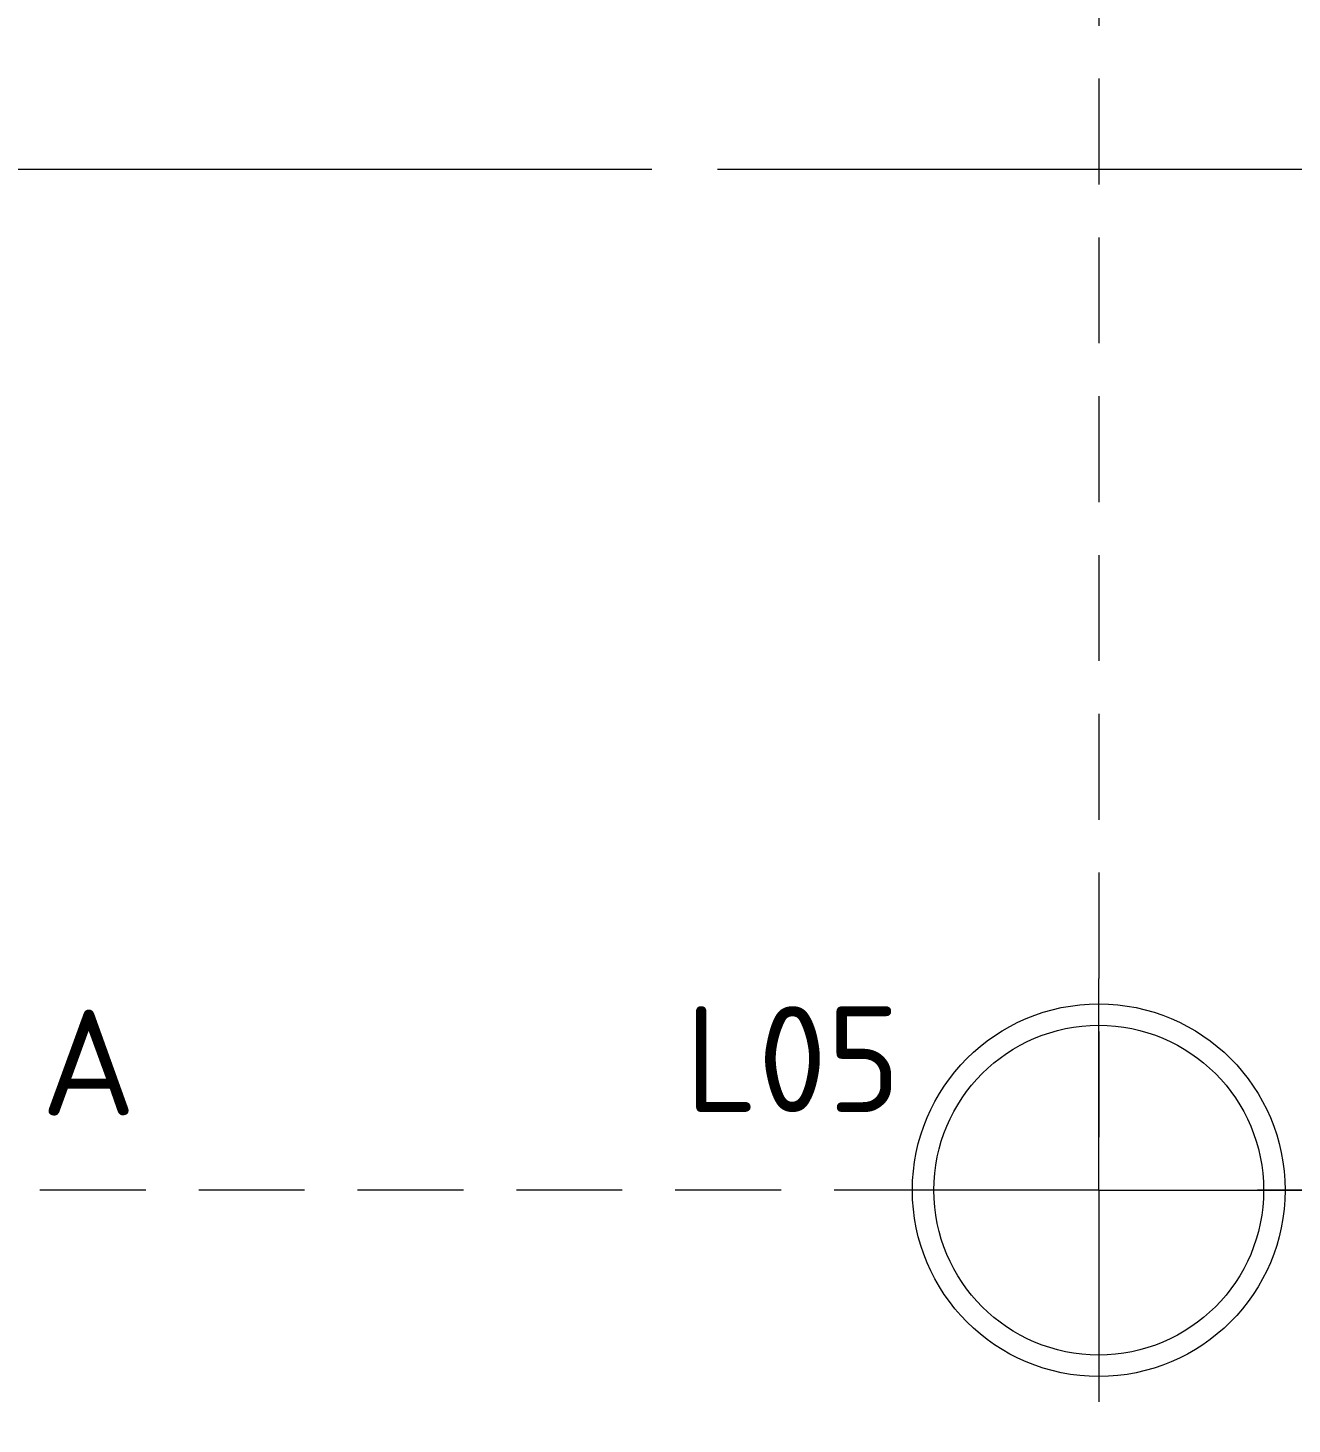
# Model space of a CAD drawing. Header units: millimetres. Extents: x 81682 to 274809, y -8553 to 29000.
# Drawn here: x 121427 to 123815, y 1229 to 3867 of the extents above; entities that cross this region are included whole.
import ezdxf

# ---------------------------------------------------------------- set-up
doc = ezdxf.new("R2010")
doc.units = ezdxf.units.MM
doc.linetypes.add('ADSK_Штрих_ш2 п1', pattern=[300, 200, -100])
doc.linetypes.add('Осевая', pattern=[3175, 635, -476.25, 1587.5, -476.25])
for name, color, linetype, lineweight in [('A-ANNO-DIMS', 7, 'Continuous', 9), ('A-ANNO-DIMS-100', 7, 'Continuous', 9), ('A-DETL-1', 7, 'ADSK_Штрих_ш2 п1', 9), ('E-LITE-EQPM-IDEN', 7, 'Continuous', 9), ('Оси', 7, 'Continuous', 9), ('Оси-2', 7, 'Осевая', 9)]:
    doc.layers.add(name, color=color, linetype=linetype, lineweight=lineweight)
doc.layers.add('A-ANNO-NOTE', color=1, linetype='Continuous', lineweight=9, true_color=0xff0000)
doc.layers.add('G-ANNO-TEXT-1', color=1, linetype='Continuous', lineweight=9, true_color=0xff0000)
doc.styles.add('GOST Common', font='GOST_Common.ttf', dxfattribs={"height": 200})
doc.styles.add('ISOCPEUR_1', font='isocpeur.ttf', dxfattribs={"width": 0.9, "height": 250})
doc.styles.add('ISOCPEUR_2', font='isocpeur.ttf', dxfattribs={"height": 200})
doc.dimstyles.new('ISO-2_5_0_9К_БОЛЬШОЙ_1', dxfattribs={"dimscale": 304.8, "dimtxt": 248.995294, "dimasz": 0.492126, "dimexe": 0.393701, "dimexo": 0.984252, "dimgap": 0, "dimtad": 1, "dimdec": 0, "dimrnd": 10, "dimzin": 0, "dimdsep": 46, "dimtxsty": 'ISOCPEUR_1', "dimblk1": 'OBLIQUE', "dimblk2": 'OBLIQUE', "dimsah": 1, "dimcen": 0.09, "dimdle": 0.393701, "dimazin": 0, "dimtfac": 1, "dimtdec": 4, "dimtix": 1, "dimtmove": 0, "dimatfit": 3, "dimfxl": 1, "dimtvp": 1, "dimtolj": 1, "dimtzin": 0, "dimarcsym": 2})

# ---------------------------------------------------------------- blocks, each defined once
blk = doc.blocks.new('DIMBLOCK177-План расстановки осветительного оборудования 3 этажа в осях 23-33')
at = {"layer": 'A-ANNO-DIMS-100'}
for p, q in [((124209.6, 1791), (124209.6, 50)), ((123750, 1671), (124329.6, 1671)), ((124209.6, 1671), (123750, 1671)), ((124015.6, 170), (124329.6, 170)), ((124209.6, 170), (124015.6, 170))]:
    blk.add_line(p, q, dxfattribs=at)
at = {"layer": 'A-ANNO-DIMS-100', "lineweight": 20}
for p, q in [((124209.6, 1671), (124134.6, 1746)), ((124209.6, 1671), (124284.6, 1596)), ((124209.6, 170), (124134.6, 245)), ((124209.6, 170), (124284.6, 95))]:
    blk.add_line(p, q, dxfattribs=at)
at = {"layer": 'A-ANNO-DIMS-100', "color": 0, "insert": (123883, 626), "char_height": 250, "width": 706.764, "attachment_point": 1, "rotation": 90, "line_spacing_factor": 1.149209, "style": 'ISOCPEUR_1'}
blk.add_mtext('1500', dxfattribs=at)
blk = doc.blocks.new('_Oblique')
at = {"color": 0, "linetype": 'ByBlock', "lineweight": -2}
blk.add_line((-0.5, -0.5), (0.5, 0.5), dxfattribs=at)

msp = doc.modelspace()

# ---------------------------------------------------------------- linework, layer by layer
at = {"layer": 'A-ANNO-NOTE'}
for q in [(123450, 2071), (123050, 1671), (123450, 1271), (123850, 1671)]:
    msp.add_line((123450, 1671), q, dxfattribs=at)
for radius in [352, 311.5]:
    msp.add_circle((123450, 1671), radius, dxfattribs=at)
at = {"layer": 'A-DETL-1'}
for p, q in [((123450, 8871), (123450, 1671)), ((123450, 1671), (120650, 1671))]:
    msp.add_line(p, q, dxfattribs=at)
at = {"layer": 'Оси'}
msp.add_line((122730, 3600), (125230, 3600), dxfattribs=at)
at = {"layer": 'Оси-2'}
msp.add_line((84981.8, 3600), (122730, 3600), dxfattribs=at)

# ---------------------------------------------------------------- texts
at = {"layer": 'E-LITE-EQPM-IDEN', "insert": (122668.7, 2018.6), "char_height": 200, "width": 529.114, "attachment_point": 1, "style": 'GOST Common'}
msp.add_mtext('L05', dxfattribs=at)
at = {"layer": 'G-ANNO-TEXT-1', "insert": (121451.9, 2012.2), "char_height": 200, "width": 224.472, "attachment_point": 1, "style": 'ISOCPEUR_2'}
msp.add_mtext('\\fISOCPEUR|b0|i0|c204|p34|;А', dxfattribs=at)

# ---------------------------------------------------------------- dimensions: what is measured, and where the dimension line sits
at = {"layer": 'A-ANNO-DIMS'}
dim = msp.add_linear_dim(base=(124209.6, 170), p1=(123450, 1671), p2=(124315.6, 170), angle=90, dimstyle='ISO-2_5_0_9К_БОЛЬШОЙ_1', override={"dimpost": '<>', "dimfxl": 1732.728541}, dxfattribs=at)
dim.commit()
dim.dimension.update_dxf_attribs({"geometry": 'DIMBLOCK177-План расстановки осветительного оборудования 3 этажа в осях 23-33', "text_midpoint": (124084.6, 920.5)})

doc.saveas('drawing.dxf')
